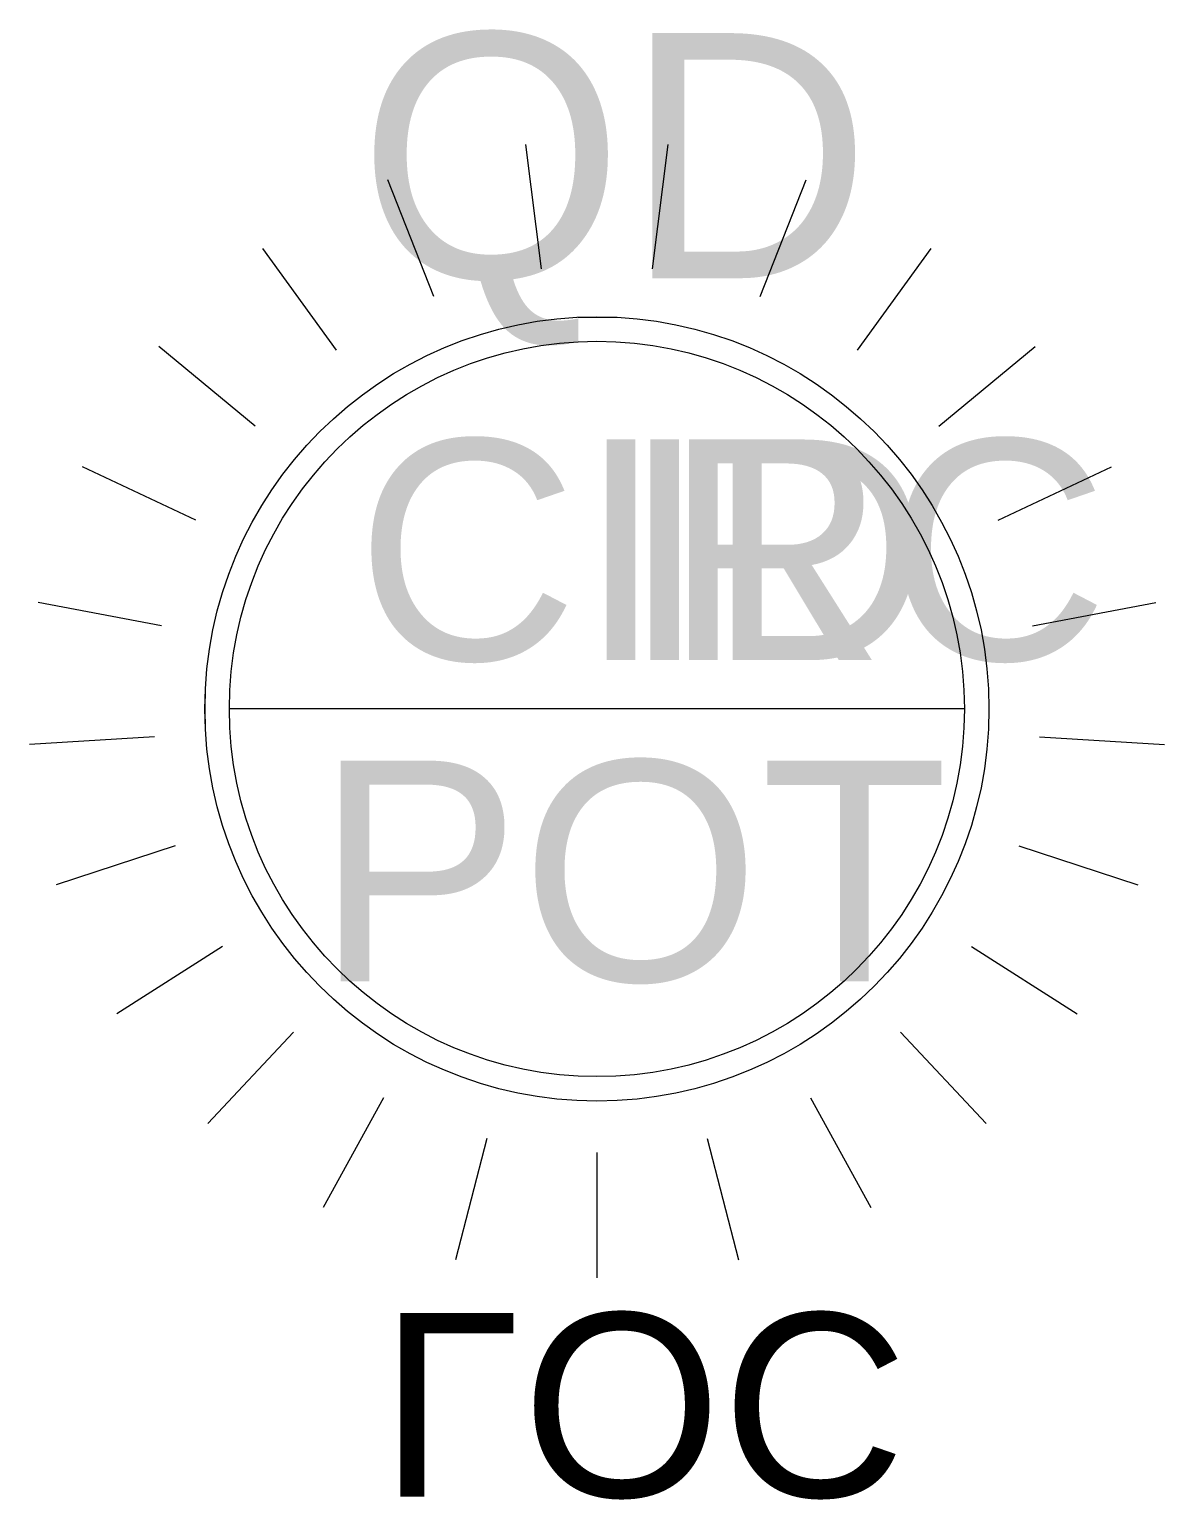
# Model space of a CAD drawing. Header units: millimetres. Extents: x 169.92 to 170.85, y 156.27 to 157.47.
import ezdxf

# ---------------------------------------------------------------- set-up
doc = ezdxf.new("R2010")
doc.units = ezdxf.units.MM
doc.header["$LTSCALE"] = 0.05
for name, color, linetype in [('018', 4, 'Continuous'), ('021', 1, 'Continuous'), ('05', 5, 'Continuous')]:
    doc.layers.add(name, color=color, linetype=linetype)
doc.styles.get("Standard").update_dxf_attribs({"font": 'ARIAL.TTF'})

msp = doc.modelspace()

# ---------------------------------------------------------------- linework, layer by layer
at = {"layer": '018'}
for p, q in [((170.3416, 157.2765), (170.3288, 157.378)), ((170.4323, 157.2765), (170.4451, 157.378)), ((170.2537, 157.254), (170.2161, 157.3491)), ((170.5202, 157.254), (170.5578, 157.3491)), ((170.0594, 157.0715), (169.9669, 157.1151)), ((170.7145, 157.0715), (170.807, 157.1151)), ((170.0314, 156.9852), (169.9309, 157.0044)), ((170.7425, 156.9852), (170.843, 157.0044)), ((170.0257, 156.8947), (169.9236, 156.8883)), ((170.7482, 156.8947), (170.8503, 156.8883)), ((170.0427, 156.8056), (169.9454, 156.774)), ((170.7312, 156.8056), (170.8285, 156.774)), ((170.2969, 156.5668), (170.2715, 156.4678)), ((170.477, 156.5668), (170.5024, 156.4678)), ((170.3869, 156.5554), (170.3869, 156.4532))]:
    msp.add_line(p, q, dxfattribs=at)

# ---------------------------------------------------------------- texts
at = {"layer": '021', "text_generation_flag": 4, "flags": 1}
msp.add_attdef('LOC', (170.2092, 156.4245), '', height=0.15, dxfattribs=at)

# ---------------------------------------------------------------- wipeouts: each hides what was drawn before it
msp.add_wipeout([(170.1822, 157.1633), (170.1945, 157.1731), (170.2094, 157.1837), (170.2234, 157.1925), (170.2402, 157.2018), (170.2636, 157.2127), (170.2913, 157.2228), (170.3235, 157.2311), (170.3602, 157.2363), (170.3982, 157.2372), (170.4319, 157.2342), (170.4642, 157.228), (170.4959, 157.2183), (170.5274, 157.2049), (170.5591, 157.1872), (170.5824, 157.1708), (170.5982, 157.1578), (170.6132, 157.1437), (170.6263, 157.1298), (170.6399, 157.1134), (170.647, 157.1039), (170.6626, 157.0799), (170.6851, 157.0338), (170.6946, 157.0056), (170.7002, 156.9828), (170.7049, 156.9538), (170.7068, 156.9277), (170.7059, 156.8913), (170.7047, 156.8792), (170.703, 156.8675), (170.7001, 156.8516), (170.6973, 156.8395), (170.6939, 156.8269), (170.6903, 156.8155), (170.6864, 156.8046), (170.6811, 156.7913), (170.6765, 156.7812), (170.6706, 156.7693), (170.6634, 156.7562), (170.6571, 156.7459), (170.6513, 156.7372), (170.6438, 156.7266), (170.6363, 156.7169), (170.631, 156.7104), (170.624, 156.7025), (170.6159, 156.6938), (170.607, 156.6851), (170.5963, 156.6754), (170.5872, 156.6678), (170.576, 156.6592), (170.5669, 156.6528), (170.5591, 156.6477), (170.5496, 156.6418), (170.5402, 156.6365), (170.5311, 156.6317), (170.5226, 156.6276), (170.513, 156.6233), (170.5019, 156.6188), (170.4907, 156.6147), (170.4798, 156.6112), (170.4666, 156.6075), (170.4564, 156.6051), (170.4443, 156.6026), (170.4317, 156.6006), (170.4223, 156.5994), (170.4109, 156.5983), (170.3995, 156.5977), (170.3897, 156.5974), (170.379, 156.5975), (170.3684, 156.598), (170.3567, 156.5989), (170.3435, 156.6004), (170.3299, 156.6026), (170.316, 156.6054), (170.3004, 156.6093), (170.286, 156.6138), (170.2709, 156.6192), (170.2569, 156.625), (170.2435, 156.6314), (170.2344, 156.6361), (170.225, 156.6414), (170.2167, 156.6464), (170.2016, 156.6565), (170.1915, 156.664), (170.181, 156.6725), (170.174, 156.6786), (170.1645, 156.6874), (170.1576, 156.6942), (170.151, 156.7013), (170.1391, 156.715), (170.1308, 156.7256), (170.1253, 156.7333), (170.1082, 156.7603), (170.0998, 156.7762), (170.0895, 156.7994), (170.0818, 156.8212), (170.0737, 156.8519), (170.0689, 156.8825), (170.067, 156.9097), (170.0681, 156.9449), (170.073, 156.9795), (170.082, 157.0145), (170.0926, 157.0429), (170.1091, 157.0762), (170.129, 157.1067), (170.1499, 157.1324), (170.1709, 157.1534)])

# ---------------------------------------------------------------- next in the draw order: linework, layer by layer
msp.add_circle((170.3869, 156.9174), 0.32)
at = {"layer": '018'}
for p, q in [((170.1742, 157.2103), (170.1141, 157.293)), ((170.5997, 157.2103), (170.6598, 157.293)), ((170.108, 157.1481), (170.0292, 157.2133)), ((170.6659, 157.1481), (170.7447, 157.2133)), ((170.6869, 156.9174), (170.0869, 156.9174)), ((170.0813, 156.7235), (169.995, 156.6687)), ((170.6926, 156.7235), (170.7789, 156.6687)), ((170.1392, 156.6536), (170.0692, 156.579)), ((170.6347, 156.6536), (170.7047, 156.579)), ((170.2126, 156.6002), (170.1633, 156.5106)), ((170.5613, 156.6002), (170.6106, 156.5106))]:
    msp.add_line(p, q, dxfattribs=at)
msp.add_circle((170.3869, 156.9174), 0.3, dxfattribs=at)

# ---------------------------------------------------------------- next in the draw order: texts
at = {"layer": '021'}
for tag, p, s in [('CIRC', (170.19, 156.9573), '1'), ('ID', (170.4073, 156.9573), 'A'), ('POT', (170.157, 156.6952), '100')]:
    msp.add_attdef(tag, p, s, height=0.18, dxfattribs=at)
at = {"layer": '05', "flags": 1}
msp.add_attdef('QD', (170.1919, 157.2689), '1', height=0.2, dxfattribs=at)

doc.saveas('drawing.dxf')
